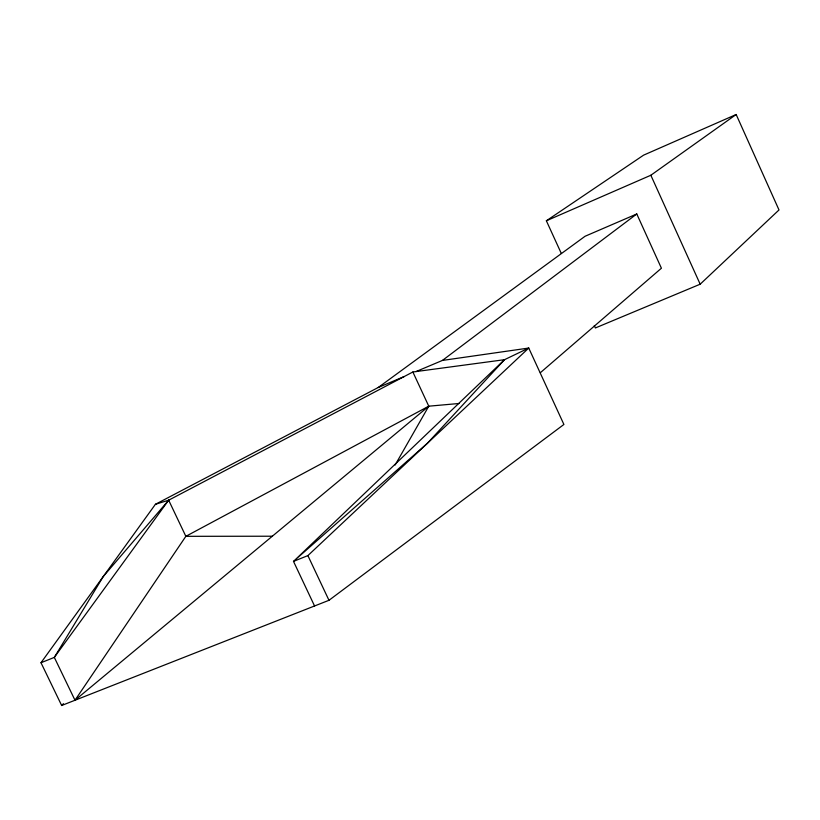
<?xml version="1.0" encoding="UTF-8"?>
<svg xmlns="http://www.w3.org/2000/svg" width="820" height="820" viewBox="0 0 820 820"><rect width="100%" height="100%" fill="white"/><g stroke="black" fill="none" stroke-linecap="round" stroke-linejoin="round"><path stroke-width="1.23" d="M395.137 465.001L428.768 406.187L412.87 371.993L168.664 500.19L155.41 504.31L41 662.734L61.654 705.497L328.974 600.301L563.904 424.463L528.746 348.049L442.431 360.431L416.006 371.573M272.332 536.218L185.853 536.321L168.664 500.19L103.279 576.501L54.325 657.394L74.999 700.239L185.853 536.321L428.768 406.187L459.036 403.491M168.664 500.19L54.325 657.394L41 662.734M61.654 705.497L63.458 703.673M594.305 325.632L595.371 327.959L700.178 284.202L779 209.951L736.165 114.503L643.597 155.154L546.366 220.785L561.28 253.4M314.552 605.97L293.498 561.382L307.889 555.601L528.746 348.049L504.505 359.693L412.87 371.993M540.339 372.721L661.412 268.222L636.781 213.969L585.07 236.262L378.235 387.491L155.41 504.31M74.999 700.239L428.768 406.187M442.431 360.431L636.781 213.969M546.366 220.785L650.844 175.254L736.165 114.503M378.235 387.491L404.168 376.554M307.889 555.601L328.974 600.301M650.844 175.254L700.178 284.202M504.505 359.693L427.312 443.374L293.498 561.382L504.505 359.693"/></g></svg>
